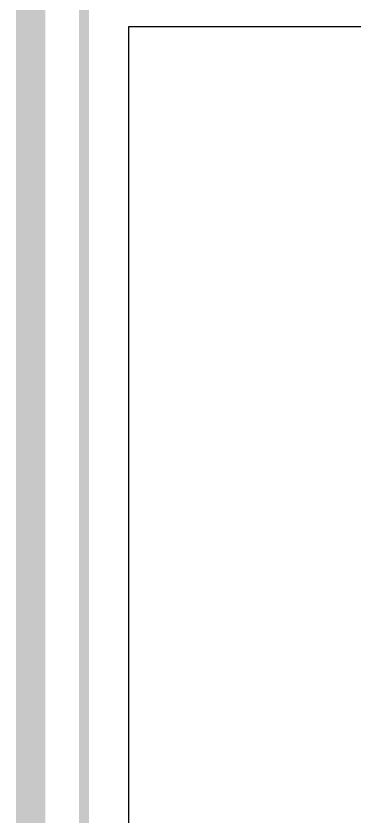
# Model space of a CAD drawing. Header units: inches. Extents: x 0 to 508000, y 0 to 738838.
# Drawn here: x 82579 to 83740, y 188571 to 191313 of the extents above; entities that cross this region are included whole.
import ezdxf
from ezdxf.lldxf.tags import DXFTag

# ---------------------------------------------------------------- set-up
doc = ezdxf.new("R2010")
doc.units = ezdxf.units.IN
doc.header["$LTSCALE"] = 1000
doc.header["$MEASUREMENT"] = 0
doc.layers.add('TK', color=7, linetype='Continuous', true_color=0xffffff)
tags = doc.linetypes.add('DASH', pattern=[0.35, 0.25, -0.1]).pattern_tags.tags
tags[6:7] = [DXFTag(74, 4), DXFTag(75, 0), DXFTag(340, '0'), DXFTag(46, 0.0), DXFTag(50, 0.0), DXFTag(44, 0.0), DXFTag(45, 0.0)]
tags[4:5] = [DXFTag(74, 4), DXFTag(75, 0), DXFTag(340, '0'), DXFTag(46, 0.0), DXFTag(50, 0.0), DXFTag(44, 0.0), DXFTag(45, 0.0)]

# ---------------------------------------------------------------- blocks, each defined once
blk = doc.blocks.new('CCIAD-TK-A2-图签')
at = {"layer": 'TK', "lineweight": -3, "const_width": 1}
blk.add_lwpolyline([(529.286, 10.457), (529.286, 410)], dxfattribs=at)
at = {"layer": 'TK', "lineweight": -3, "const_width": 0.347}
blk.add_lwpolyline([(531.117, 349.234), (582.387, 349.234), (582.387, 407.289), (531.117, 407.289)], close=True, dxfattribs=at)
at = {"layer": 'TK', "linetype": 'DASH', "lineweight": -3, "ltscale": 0.005}
blk.add_lwpolyline([(532.639, 351.151), (580.865, 351.151), (580.865, 405.372), (532.639, 405.372)], close=True, dxfattribs=at)

msp = doc.modelspace()

# ---------------------------------------------------------------- block references
at = {"layer": 'TK', "xscale": 100, "yscale": 100}
msp.add_blockref('CCIAD-TK-A2-图签', (29700, 150738.4), dxfattribs=at)

doc.saveas('drawing.dxf')
